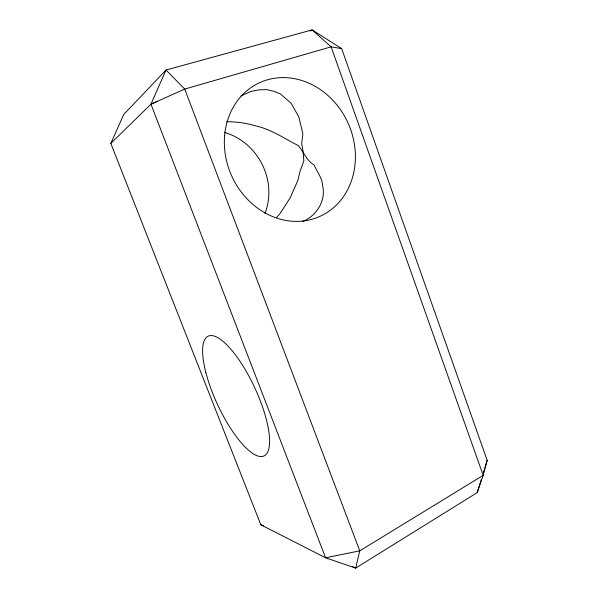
<?xml version="1.0" encoding="UTF-8"?>
<svg xmlns="http://www.w3.org/2000/svg" width="598" height="598" viewBox="0 0 598 598"><rect width="100%" height="100%" fill="white"/><g stroke="black" fill="none" stroke-linecap="round" stroke-linejoin="round"><path stroke-width="0.9" d="M487.176 460.34L483.191 475.343L477.226 492.61L355.668 568.1L325.596 557.785L260.825 524.775L110.824 143.408L123.764 114.465L166.012 70.026L312.126 29.9L341.675 48.617L487.176 460.34L484.761 468.189M477.226 492.61L481.263 479.529M483.416 472.547L484.223 469.931M110.824 143.408L150.973 104.187L166.012 70.026L184.722 89.065L359.764 550.848L355.668 568.1L352.327 566.433M276.448 217.672L280.021 213.576L290.075 198.013L297.909 180.297L300.084 171.237L303.821 160.952L303.208 152.266L301.698 143.782L302.865 133.773L298.843 117.006L291.181 103.275L280.215 93.804L273.428 91.173L266.603 89.61L258.882 89.872L251.354 91.307L241.009 95.889M310.646 31.044L312.126 29.9L331.12 46.846L483.191 475.343L359.764 550.848L325.596 557.785L150.973 104.187L184.722 89.065L331.12 46.846L341.675 48.617M302.424 221.604C316.364 216.155 326.291 200.629 322.606 185.664C322.277 177.92 317.037 171.97 314.234 165.041C306.453 160.645 303.859 151.952 298.2 145.553C284.14 138.385 270.916 129.146 255.174 125.744C245.913 122.986 236.188 121.715 226.545 121.745M150.973 104.187L156.953 101.563M260.825 524.775L263.464 525.694M224.684 132.509A58.768 53.633 61.6 0 1 264.944 213.493M205.891 372.689A66.072 20.407 65 0 0 263.666 456.11A66.072 20.407 65 0 0 238.707 359.428A66.072 20.407 65 0 0 205.891 372.689M224.624 135.626A73.345 63.904 66.2 0 0 317.284 217.508A73.345 63.904 66.2 0 0 327.734 95.329A73.345 63.904 66.2 0 0 224.624 135.626"/></g></svg>
